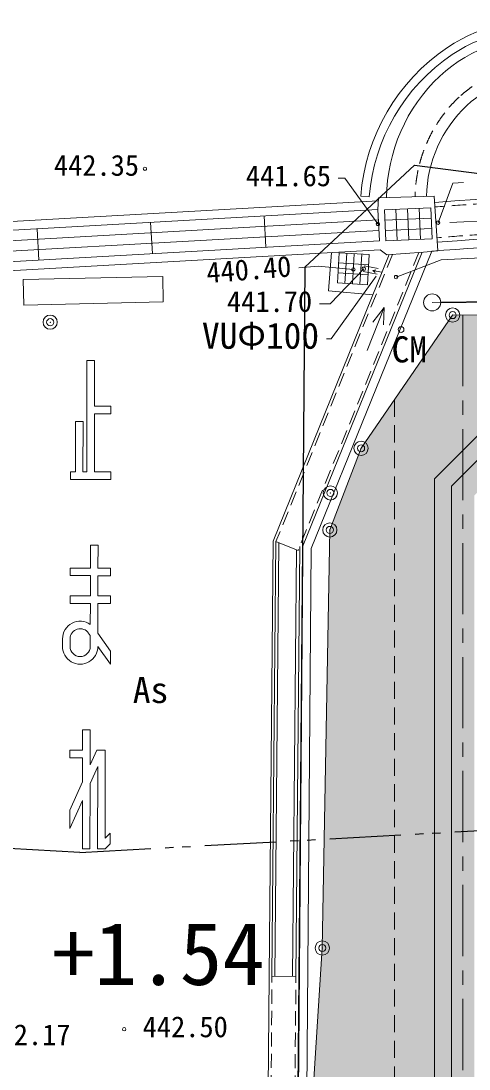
# Model space of a CAD drawing. Units: millimetres at full size; details may follow other scales. Extents: x -95576 to 124839, y -71355 to 87778.
# Drawn here: x -45741 to -37865, y 33482 to 51873 of the extents above; entities that cross this region are included whole.
import ezdxf
from ezdxf.enums import TextEntityAlignment as Align

# ---------------------------------------------------------------- set-up
doc = ezdxf.new("R2010")
doc.units = ezdxf.units.MM
doc.header["$LTSCALE"] = 250
doc.header["$PDMODE"] = 32
doc.header["$PDSIZE"] = 125
for name, pattern in [('CHAIN1', [8, 5, -1, 1, -1]), ('DASHED', [7.5, 6, -1.5]), ('DASHED1', [1.8, 1.2, -0.6]), ('DOUBLE_CHAIN1', [8.8, 5, -1, 0.6, -0.6, 0.6, -1]), ('USER3', [1.5, 1, -0.5])]:
    doc.linetypes.add(name, pattern=pattern)
for name, color, linetype, lineweight in [('0-1_極細線', 7, 'Continuous', 13), ('0-4_太線', 7, 'Continuous', 13), ('0-5_極太線', 7, 'Continuous', 13), ('0-6_0-6___', 7, 'Continuous', 13), ('0-C_S-BGD-HTXT', 5, 'Continuous', 13), ('1-8_ﾊｯﾁﾝｸﾞ', 1, 'Continuous', 18), ('6-8_建物７', 4, 'Continuous', 9), ('6-D_文字', 7, 'Continuous', 9), ('7-1_敷地外要素', 4, 'Continuous', 9), ('7-A', 4, 'CHAIN1', 9), ('9-C_排水管', 51, 'Continuous', 25), ('E-3', 3, 'Continuous', 25), ('E-A', 3, 'DOUBLE_CHAIN1', 25)]:
    doc.layers.add(name, color=color, linetype=linetype, lineweight=lineweight)
doc.styles.add('ＭＳ ゴシック', font='')
doc.styles.get('ＭＳ ゴシック').set_extended_font_data('MS Gothic')

msp = doc.modelspace()

# ---------------------------------------------------------------- linework, layer by layer
at = {"layer": '0-1_極細線'}
msp.add_lwpolyline([(-39496.9, 47394.4), (-40289.2, 46295.8), (-40372.5, 46295.8)], dxfattribs=at)
at = {"layer": '0-4_太線'}
for p, q in [((-39768.8, 48801.1), (-39619.3, 48789.4)), ((-39150.2, 48567.6), (-39126.4, 48022.9)), ((-38946.1, 48576.5), (-38922.3, 48031.8)), ((-38742.1, 48585.4), (-38718.3, 48040.7)), ((-53431.6, 47591.7), (-39459.6, 48381.6)), ((-41465.9, 48451.8), (-41434.9, 47902.7)), ((-38530, 48412.8), (-39346.4, 48377.1)), ((-38201.7, 48333.8), (-36920.4, 48403.5)), ((-53421.2, 47408.7), (-39449.2, 48198.6)), ((-45457.9, 48226.1), (-45426.9, 47677)), ((-43461.9, 48339), (-43430.9, 47789.8)), ((-38522.1, 48231.2), (-39338.4, 48195.5)), ((-39268.3, 47773.4), (-41309.6, 42746.7)), ((-38690.2, 47814.8), (-40790.5, 42642.9)), ((-40014.6, 47796.6), (-40047.8, 47268.3)), ((-39883, 47788.4), (-39916.2, 47260.1)), ((-39751.4, 47780.1), (-39784.6, 47251.8)), ((-39641.9, 47419.7), (-40168.3, 47452.7)), ((-39630.9, 47595.8), (-40157.3, 47628.8)), ((-39402.9, 47466.1), (-39555, 47492.2)), ((-45700, 47337.5), (-43249.7, 47391.5)), ((-45690.1, 46887.6), (-45700, 47337.5)), ((-43239.7, 46941.6), (-43249.7, 47391.5)), ((-45690.1, 46887.6), (-43239.7, 46941.6)), ((-39653.5, 46091.5), (-39359.5, 46843.3)), ((-41309.6, 42746.7), (-41378.9, 35111.4)), ((-41259.6, 42736.8), (-41328.9, 35110.9)), ((-41209.8, 42716.5), (-41278.9, 35110.5)), ((-41259.6, 42736.8), (-40870.5, 42578.7)), ((-40968.9, 35107.7), (-40901, 42591.1)), ((-40840.4, 42652.9), (-40908.9, 35107.1)), ((-40790.5, 42642.9), (-40858.9, 35106.7)), ((-41394.5, 33126.2), (-41378.9, 35111.4)), ((-41328.9, 35110.9), (-40908.9, 35107.1)), ((-40874.5, 33119.8), (-40858.9, 35106.7))]:
    msp.add_line(p, q, dxfattribs=at)
at = {"layer": '0-4_太線', "linetype": 'USER3'}
for p, q in [((-39212.7, 47777.4), (-41259.6, 42736.8)), ((-38745.8, 47810.8), (-40870.5, 42578.7)), ((-39724, 47474.6), (-39356.2, 47408.9)), ((-39706.4, 47573), (-39338.6, 47507.3)), ((-41344.5, 33125.6), (-41328.9, 35110.9)), ((-40924.5, 33120.4), (-40908.9, 35107.1))]:
    msp.add_line(p, q, dxfattribs=at)
at = {"layer": '0-4_太線'}
for points in [[(-39438.9, 48015.5), (-39469.6, 48564.7), (-39459.1, 48767.9), (-38476.2, 48799.7), (-38417.1, 47837.1), (-38668.1, 47816.4), (-39310.4, 47770.3), (-39429.9, 47855.8)], [(-53450.7, 47924.5), (-45177.8, 48395.8), (-39461.8, 48715.3)], [(-53401.8, 47065.9), (-45129.4, 47537.2), (-39429.9, 47855.8)], [(-40285.7, 47808), (-40334.3, 47137), (-39555.8, 47065.4)], [(-39515.2, 47458.1), (-39555, 47492.2), (-39506.2, 47507.8)], [(-39556.1, 46585.8), (-39359.5, 46843.3), (-39370.4, 46542.5)]]:
    msp.add_lwpolyline(points, dxfattribs=at)
for points in [[(-53410.9, 47225.6), (-39438.9, 48015.5), (-39469.9, 48564.7), (-53441.9, 47774.8)], [(-38514.2, 48049.6), (-39330.5, 48014), (-39354.3, 48558.7), (-38538, 48594.3)], [(-39653, 47243.6), (-40179.4, 47276.6), (-40146.2, 47804.9), (-39619.8, 47771.9)]]:
    msp.add_lwpolyline(points, close=True, dxfattribs=at)
at = {"layer": '0-4_太線', "linetype": 'DASHED'}
msp.add_lwpolyline([(-33120.9, 47018.4), (-38513.7, 46933.9), (-34015.2, 46906.2)], dxfattribs=at)
at = {"layer": '0-4_太線'}
for centre, radius in [((-38513.7, 46933.9), 150), ((-39060.5, 46456.9), 50)]:
    msp.add_circle(centre, radius, dxfattribs=at)
for centre, radius, start, end in [((-36728.6, 49169.8), 2703, 76.00506, 124.14151), ((-36728.6, 49169.8), 2553, 75.75832, 124.14976), ((-36519.4, 48850.8), 2771.7, 86.78592, 132.19286), ((-36316, 48530.9), 3463.4, 123.85976, 175.52566), ((-36316, 48530.9), 3313.4, 123.85336, 175.52566), ((-36347.5, 48743.6), 2967.1, 133.26072, 179.43912), ((-36519.4, 48850.8), 2071.7, 86.78592, 132.01344), ((-36347.5, 48743.6), 2267.1, 133.42649, 178.69424), ((-34113.6, -5802.6), 54664.6, 82.58458, 94.5703), ((-34113.6, -5802.6), 53964.6, 82.56656, 94.58398)]:
    msp.add_arc(centre, radius, start, end, dxfattribs=at)
at = {"layer": '0-4_太線', "linetype": 'USER3'}
for centre, radius, start, end in [((-36519.4, 48850.8), 2271.7, 86.78592, 132.07576), ((-36347.5, 48743.6), 2467.1, 133.36932, 178.95025), ((-34113.6, -5802.6), 54584.6, 82.58254, 94.57185), ((-34113.6, -5802.6), 54044.6, 82.56864, 94.5824)]:
    msp.add_arc(centre, radius, start, end, dxfattribs=at)
at = {"layer": '0-5_極太線'}
for p, q in [((-44580.6, 45912), (-44583.8, 43959.1)), ((-44580.6, 45912), (-44447.5, 45911.8)), ((-44447.5, 45911.8), (-44448.8, 45112.9)), ((-44448.8, 45112.9), (-44160.3, 45112.4)), ((-44160.3, 45112.4), (-44160.5, 44979.2)), ((-44449, 44979.7), (-44450.7, 43958.9)), ((-44449, 44979.7), (-44160.5, 44979.2)), ((-44782.1, 44847.1), (-44783.6, 43959.4)), ((-44782.1, 44847.1), (-44649, 44846.9)), ((-44649, 44846.9), (-44650.4, 43959.2)), ((-44872.3, 43959.6), (-44872.5, 43826.5)), ((-44872.3, 43959.6), (-44783.6, 43959.5)), ((-44650.4, 43959.2), (-44583.8, 43959.1)), ((-44450.7, 43958.9), (-44162.2, 43958.4)), ((-44162.2, 43958.4), (-44162.4, 43825.2)), ((-44872.5, 43826.5), (-44162.4, 43825.2)), ((-44519.3, 42671.8), (-44520, 42272.4)), ((-44519.3, 42671.8), (-44386.2, 42671.6)), ((-44386.2, 42671.6), (-44386.8, 42272.1)), ((-44875.3, 42273), (-44875.5, 42139.8)), ((-44875.5, 42139.8), (-44520.2, 42139.2)), ((-44875.3, 42273), (-44520, 42272.4)), ((-44520.2, 42139.2), (-44520.8, 41784.1)), ((-44387.1, 42139), (-44387.6, 41783.9)), ((-44387.1, 42139), (-44165.4, 42138.6)), ((-44386.8, 42272.1), (-44165.2, 42271.7)), ((-44165.2, 42271.7), (-44165.4, 42138.6)), ((-44876.2, 41784.8), (-44876.4, 41651.6)), ((-44876.2, 41784.8), (-44520.8, 41784.1)), ((-44387.6, 41783.9), (-44166, 41783.5)), ((-44166, 41783.5), (-44166.3, 41650.3)), ((-44876.4, 41651.6), (-44521, 41651)), ((-44521, 41651), (-44521.6, 41284.7)), ((-44387.9, 41650.7), (-44388.7, 41128.3)), ((-44387.9, 41650.7), (-44166.3, 41650.3)), ((-45010.2, 41030.6), (-45010.5, 40897.2)), ((-44877.1, 41030.3), (-44877.3, 40897)), ((-44521.9, 41086.2), (-44556.6, 41135.3)), ((-44521.9, 41086.2), (-44522.2, 40896.4)), ((-44167.8, 40815.4), (-44388.7, 41128.3)), ((-44168.2, 40585.1), (-44389.1, 40898)), ((-44167.8, 40815.4), (-44168.2, 40585.1)), ((-44657.8, 39431.9), (-44658.4, 39076.9)), ((-44657.8, 39431.9), (-44524.6, 39431.7)), ((-44524.6, 39431.7), (-44525.6, 38816.8)), ((-44880.3, 39077.2), (-44880.5, 38944.1)), ((-44880.3, 39077.2), (-44658.4, 39076.9)), ((-44408.6, 39076.5), (-44525.6, 38816.8)), ((-44408.6, 39076.5), (-44262.6, 39076.2)), ((-44258.9, 39076.2), (-44261.4, 37533.5)), ((-44880.5, 38944.1), (-44658.6, 38943.7)), ((-44658.6, 38943.7), (-44659.3, 38520.4)), ((-44392.5, 38788.1), (-44526.2, 38491.7)), ((-44392.5, 38788.1), (-44394.9, 37345.4)), ((-44659.3, 38520.4), (-44882, 38026.4)), ((-44526.2, 38491.7), (-44528, 37345.6)), ((-44659.8, 38195.3), (-44882.5, 37701.3)), ((-44659.8, 38195.3), (-44661.2, 37345.9)), ((-44882, 38026.4), (-44882.5, 37701.3)), ((-44261.4, 37533.5), (-44172.5, 37622.1)), ((-44172.5, 37622.1), (-44172.8, 37433.8)), ((-44661.2, 37345.9), (-44528, 37345.6))]:
    msp.add_line(p, q, dxfattribs=at)
msp.add_lwpolyline([(-44394.9, 37345.4), (-44261.7, 37345.2), (-44172.8, 37433.8)], dxfattribs=at)
for centre, radius, start, end in [((-44699.5, 41030), 310.7, 55.0617, 179.88867), ((-44699.5, 41030), 177.5, 34.0498, 179.88867), ((-44699.8, 40896.7), 310.7, 179.90639, 359.90697), ((-44699.8, 40896.7), 177.5, 179.90666, 359.90666)]:
    msp.add_arc(centre, radius, start, end, dxfattribs=at)
at = {"layer": '0-6_0-6___'}
for points in [[(-39467.8, 48311.4), (-40046.5, 49112.8), (-40163.1, 49112.8)], [(-38406.1, 48330.5), (-38148.2, 49028), (-37964.9, 49039.1)], [(-39148.3, 47377.4), (-38354.3, 47683.9), (-37654.6, 47713.5)], [(-39897.9, 47512.8), (-40514.9, 47569), (-40859.2, 47541.3)], [(-39715.2, 47523.8), (-40306, 46907), (-40494.9, 46907)]]:
    msp.add_lwpolyline(points, dxfattribs=at)
for centre, start, end in [((-43562.1, 49279.8), 0, 180), ((-43562.1, 49279.8), 179.99898, 0.00102), ((-39467.8, 48311.4), 0, 180), ((-39467.8, 48311.4), 179.99898, 0.00102), ((-38409.5, 48332.7), 359.99898, 180.00102), ((-38409.5, 48332.7), 180, 360), ((-39897.9, 47512.8), 0, 180), ((-39897.9, 47512.8), 179.99898, 0.00102), ((-39715.2, 47523.8), 359.99908, 180.00092), ((-39715.2, 47523.8), 180, 0), ((-39148.3, 47377.4), 359.99898, 180.00102), ((-39148.3, 47377.4), 180, 360), ((-43926.6, 34179.8), 359.99898, 180.00102), ((-43926.6, 34179.8), 180, 360)]:
    msp.add_arc(centre, 30, start, end, dxfattribs=at)
at = {"layer": '0-C_S-BGD-HTXT', "color": 6}
for centre in [(-38153.7, 46711.5), (-45226.4, 46586.9), (-39763, 44373.9), (-40301.7, 43591.4), (-40312.5, 42941.5), (-40444.2, 35604.9)]:
    msp.add_circle(centre, 125, dxfattribs=at)
for p in [(-38153.7, 46711.5), (-45226.4, 46586.9), (-39763, 44373.9), (-40301.7, 43591.4), (-40312.5, 42941.5), (-40444.2, 35604.9)]:
    msp.add_point(p, dxfattribs=at)
at = {"layer": '1-8_ﾊｯﾁﾝｸﾞ'}
for p, q in [((-27853.8, 46761.8), (-38153.7, 46711.5)), ((-38153.7, 46711.5), (-39763, 44373.9)), ((-40312.5, 42941.5), (-39763, 44373.9)), ((-40312.5, 42941.5), (-40444.2, 35604.9))]:
    msp.add_line(p, q, dxfattribs=at)
msp.add_lwpolyline([(-40444.2, 35604.9), (-40863.9, 29074.1), (-40890.3, 27537.1)], dxfattribs=at)
at = {"layer": '6-8_建物７', "color": 1, "lineweight": 18}
msp.add_line((-38153.7, 46711.5), (-38177.1, 46677.5), dxfattribs=at)
at = {"layer": '6-D_文字', "color": 4}
for p, q in [((-38521.6, 47831.1), (-40640.7, 42613)), ((-40640.7, 42613), (-41188, -23740.6))]:
    msp.add_line(p, q, dxfattribs=at)
at = {"layer": '6-D_文字', "color": 4, "linetype": 'DASHED1'}
msp.add_line((-39175.2, 45227.7), (-39175.2, -21212.1), dxfattribs=at)
at = {"layer": '6-D_文字', "lineweight": 18}
msp.add_lwpolyline([(-35175.2, 46711.5), (-38175.2, 43711.5), (-38175.2, -21740.6)], dxfattribs=at)
at = {"layer": '6-D_文字', "color": 4}
msp.add_arc((-34113.6, -5802.6), 53814.6, 87.50737, 94.6985, dxfattribs=at)
at = {"layer": '7-1_敷地外要素'}
for p, q in [((-35587, 46724), (-38475.2, 43835.8)), ((-38475.2, 43835.8), (-38475.2, -21740.6))]:
    msp.add_line(p, q, dxfattribs=at)
at = {"layer": '7-A'}
msp.add_line((-37975.2, 46711.5), (-37975.2, -18240.6), dxfattribs=at)
at = {"layer": '9-C_排水管', "color": 9}
for points in [[(-38175.2, 43711.5), (-35169.7, 46726.1), (-38177.1, 46677.5), (-38153.7, 46711.5)], [(-38175.2, 45384.6), (-38177.1, 46677.5), (-39175.2, 45227.7)], [(-38175.2, 45384.6), (-40863.9, 29074.1), (-40890.3, 27537.1)], [(-38175.2, 45384.6), (-40890.3, 27537.1), (-40861.5, 26759.4)], [(-38175.2, 45384.6), (-40736, 31065.4), (-40863.9, 29074.1)], [(-38175.2, 45384.6), (-40861.5, 26759.4), (-40503.4, 17111.1)], [(-38175.2, 45384.6), (-40444.2, 35604.9), (-40736, 31065.4)], [(-38175.2, 45384.6), (-40521.8, -20740.6), (-40554, -23890.6)], [(-40554, -23890.6), (-38175.2, -21740.6), (-38175.2, 45384.6)], [(-38175.2, 45384.6), (-40497.3, -18340.6), (-40521.8, -20740.6)], [(-38175.2, 45384.6), (-40503.4, 17111.1), (-40485.5, 16630.4)], [(-38175.2, 45384.6), (-40438.2, -12554.8), (-40497.3, -18340.6)], [(-38175.2, 45384.6), (-40485.5, 16630.4), (-40478.6, 7516)], [(-38175.2, 45384.6), (-40478.6, 7516), (-40464.2, 378.7)], [(-38175.2, 45384.6), (-40464.2, 378.7), (-40457.7, -2838.9)], [(-38175.2, 45384.6), (-40457.7, -2838.9), (-40454.3, -4537.4)], [(-38175.2, 45384.6), (-40454.3, -4537.4), (-40441, -11164)], [(-38175.2, 45384.6), (-40312.5, 42941.5), (-40444.2, 35604.9)], [(-38175.2, 45384.6), (-40441, -11164), (-40438.2, -12554.8)], [(-38175.2, 45384.6), (-39763, 44373.9), (-40312.5, 42941.5)], [(-38175.2, 45384.6), (-39175.2, 45227.7), (-39763, 44373.9)]]:
    msp.add_solid(points, dxfattribs=at)
at = {"layer": '9-C_排水管', "color": 7}
for points in [[(-34592.2, 46728.9), (-35169.5, 46726.3), (-38175.2, 43711.5)], [(-38175.2, 43711.5), (-37775.2, 43545.8), (-34592.2, 46728.9)], [(-38175.2, 43711.5), (-38175.2, -21740.6), (-37775.2, 43545.8)], [(-38175.2, -21740.6), (-37775.2, -21340.6), (-37775.2, 43545.8)]]:
    msp.add_solid(points, dxfattribs=at)
at = {"layer": 'E-3'}
for q in [(-38826.6, 49341.9), (-41501.2, -43532.1)]:
    msp.add_line((-40750, 47550.1), q, dxfattribs=at)
msp.add_lwpolyline([(-38826.6, 49341.9), (-23544, 47378.5), (-19311.1, 47195.3)], dxfattribs=at)
at = {"layer": 'E-A'}
for q in [(55240.1, 42755.4), (-92808.1, 39884.9)]:
    msp.add_line((-44705.4, 37281.8), q, dxfattribs=at)

# ---------------------------------------------------------------- texts
at = {"layer": '0-1_極細線', "style": 'ＭＳ ゴシック'}
for s, p in [('VUΦ100', (-42560, 45983.3)), ('CM', (-39227.1, 45743.3)), ('As', (-43774.8, 39766.8))]:
    msp.add_text(s, height=458.2, dxfattribs=at).set_placement(p, align=Align.BOTTOM_LEFT)
at = {"layer": '0-6_0-6___', "style": 'ＭＳ ゴシック'}
for s, p in [('442.35', (-45161.4, 49046.5)), ('441.65', (-41788.1, 48862.8)), ('441.70', (-42119.9, 46657)), ('442.50', (-43601.6, 33929.8)), ('442.17', (-46366, 33790.2))]:
    msp.add_text(s, height=366.6, dxfattribs=at).set_placement(p, align=Align.BOTTOM_LEFT)
msp.add_text('440.40', height=366.6, rotation=4.611, dxfattribs=at).set_placement((-42458.9, 47161.4), align=Align.BOTTOM_LEFT)
at = {"layer": '6-D_文字', "color": 1, "style": 'ＭＳ ゴシック'}
msp.add_text('+1.54', height=1100, dxfattribs=at).set_placement((-45195.2, 34626.7), align=Align.BOTTOM_LEFT)

doc.saveas('drawing.dxf')
